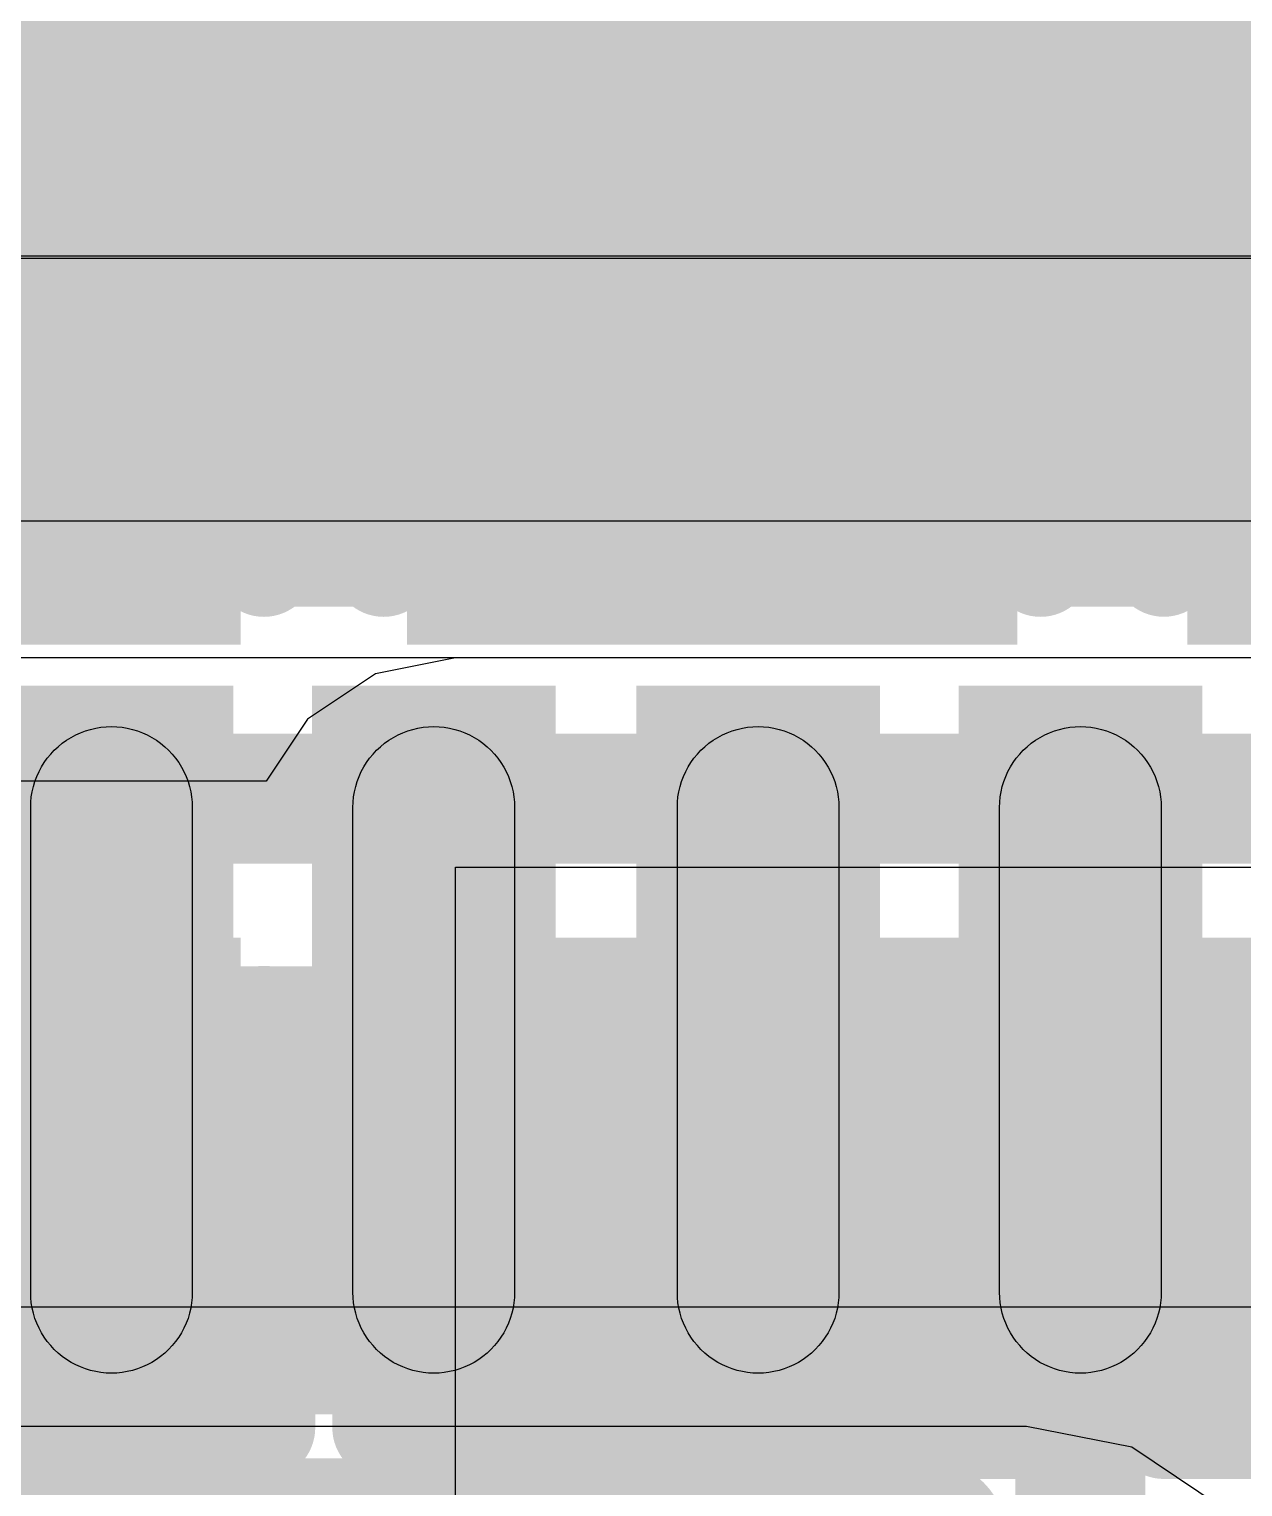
# Model space of a CAD drawing. Header units: inches. Extents: x 0 to 5271, y 0 to 5417.
# Drawn here: x 129.705 to 131.207, y 82.181 to 83.985 of the extents above; entities that cross this region are included whole.
import ezdxf

# ---------------------------------------------------------------- set-up
doc = ezdxf.new("R2010")
doc.units = ezdxf.units.IN
for name, color, linetype in [('Bottom Layer', 5, 'Continuous'), ('Bottom Paste', 16, 'Continuous'), ('Bottom Solder', 6, 'Continuous'), ('L2_GND1', 16, 'Continuous'), ('L6_SIG2', 130, 'Continuous'), ('Top Layer', 1, 'Continuous'), ('Top Overlay', 2, 'Continuous'), ('Top Paste', 8, 'Continuous'), ('Top Solder', 216, 'Continuous')]:
    doc.layers.add(name, color=color, linetype=linetype)

# ---------------------------------------------------------------- blocks, each defined once
blk = doc.blocks.new('WQFN_40_EP_5X5__B_416')
at = {"layer": 'Bottom Layer'}
for points in [[(-1.9, 1.9), (1.9, 1.9), (1.9, -1.9), (-1.9, -1.9)], [(2.0994, 0.4994), (2.0994, 0.6994), (2.8994, 0.6994), (2.8994, 0.4994)], [(2.0994, 0.1007), (2.0994, 0.3007), (2.8994, 0.3007), (2.8994, 0.1007)], [(2.0994, -0.3007), (2.0994, -0.1007), (2.8994, -0.1007), (2.8994, -0.3007)], [(2.0994, -0.6994), (2.0994, -0.4994), (2.8994, -0.4994), (2.8994, -0.6994)]]:
    blk.add_hatch(color=5, dxfattribs=at).paths.add_polyline_path(points)
at = {"layer": 'Bottom Solder'}
for points in [[(-1.9508, 1.9508), (1.9508, 1.9508), (1.9508, -1.9508), (-1.9508, -1.9508)], [(2.0486, 0.4486), (2.0486, 0.7502), (2.9502, 0.7502), (2.9502, 0.4486)], [(2.0486, 0.0499), (2.0486, 0.3515), (2.9502, 0.3515), (2.9502, 0.0499)], [(2.0486, -0.3515), (2.0486, -0.0499), (2.9502, -0.0499), (2.9502, -0.3515)], [(2.0486, -0.7502), (2.0486, -0.4486), (2.9502, -0.4486), (2.9502, -0.7502)]]:
    blk.add_hatch(color=6, dxfattribs=at).paths.add_polyline_path(points)
at = {"layer": 'Bottom Paste'}
for p, q in [((1.52, 1.52), (1.52, -1.52)), ((2.1438, 0.6826), (2.1494, 0.6861)), ((2.1494, 0.6861), (2.1551, 0.6891)), ((2.1551, 0.6891), (2.1611, 0.6918)), ((2.1611, 0.6918), (2.1672, 0.6941)), ((2.1672, 0.6941), (2.1735, 0.696)), ((2.1735, 0.696), (2.1799, 0.6975)), ((2.1799, 0.6975), (2.1863, 0.6986)), ((2.1863, 0.6986), (2.1928, 0.6992)), ((2.1928, 0.6992), (2.1994, 0.6994)), ((2.1994, 0.6994), (2.7994, 0.6994)), ((2.7994, 0.6994), (2.8059, 0.6992)), ((2.8059, 0.6992), (2.8124, 0.6986)), ((2.8124, 0.6986), (2.8189, 0.6975)), ((2.8189, 0.6975), (2.8252, 0.696)), ((2.8252, 0.696), (2.8315, 0.6941)), ((2.8315, 0.6941), (2.8376, 0.6918)), ((2.8376, 0.6918), (2.8436, 0.6891)), ((2.8436, 0.6891), (2.8494, 0.6861)), ((2.8494, 0.6861), (2.8549, 0.6826)), ((2.1242, 0.6654), (2.1286, 0.6702)), ((2.1286, 0.6702), (2.1334, 0.6746)), ((2.1334, 0.6746), (2.1385, 0.6788)), ((2.1385, 0.6788), (2.1438, 0.6826)), ((2.8549, 0.6826), (2.8602, 0.6788)), ((2.8602, 0.6788), (2.8653, 0.6746)), ((2.8653, 0.6746), (2.8701, 0.6702)), ((2.8701, 0.6702), (2.8745, 0.6654)), ((2.1097, 0.6437), (2.1127, 0.6494)), ((2.1127, 0.6494), (2.1162, 0.655)), ((2.1162, 0.655), (2.12, 0.6603)), ((2.12, 0.6603), (2.1242, 0.6654)), ((2.8745, 0.6654), (2.8787, 0.6603)), ((2.8787, 0.6603), (2.8825, 0.655)), ((2.8825, 0.655), (2.886, 0.6494)), ((2.886, 0.6494), (2.889, 0.6437)), ((2.1028, 0.6253), (2.1047, 0.6316)), ((2.1047, 0.6316), (2.107, 0.6377)), ((2.107, 0.6377), (2.1097, 0.6437)), ((2.889, 0.6437), (2.8917, 0.6377)), ((2.8917, 0.6377), (2.8941, 0.6316)), ((2.8941, 0.6316), (2.896, 0.6253)), ((2.1002, 0.6125), (2.1013, 0.6189)), ((2.1013, 0.6189), (2.1028, 0.6253)), ((2.896, 0.6253), (2.8974, 0.6189)), ((2.8974, 0.6189), (2.8985, 0.6125)), ((2.0994, 0.5994), (2.0996, 0.606)), ((2.0996, 0.5929), (2.0994, 0.5994)), ((2.0996, 0.606), (2.1002, 0.6125)), ((2.8985, 0.6125), (2.8985, 0.6125)), ((2.8985, 0.6125), (2.8992, 0.606)), ((2.8992, 0.606), (2.8994, 0.5994)), ((2.8994, 0.5994), (2.8992, 0.5929)), ((2.1002, 0.5864), (2.0996, 0.5929)), ((2.1013, 0.5799), (2.1002, 0.5864)), ((2.1028, 0.5736), (2.1013, 0.5799)), ((2.8974, 0.5799), (2.896, 0.5736)), ((2.8985, 0.5864), (2.8974, 0.5799)), ((2.8992, 0.5929), (2.8985, 0.5864)), ((2.1047, 0.5673), (2.1028, 0.5736)), ((2.107, 0.5612), (2.1047, 0.5673)), ((2.1097, 0.5552), (2.107, 0.5612)), ((2.8917, 0.5612), (2.889, 0.5552)), ((2.8941, 0.5673), (2.8917, 0.5612)), ((2.896, 0.5736), (2.8941, 0.5673)), ((2.1127, 0.5495), (2.1097, 0.5552)), ((2.1162, 0.5439), (2.1127, 0.5495)), ((2.12, 0.5386), (2.1162, 0.5439)), ((2.8825, 0.5439), (2.8787, 0.5386)), ((2.886, 0.5494), (2.8825, 0.5439)), ((2.889, 0.5552), (2.886, 0.5494)), ((2.1242, 0.5335), (2.12, 0.5386)), ((2.1286, 0.5287), (2.1242, 0.5335)), ((2.1334, 0.5243), (2.1286, 0.5287)), ((2.1385, 0.5201), (2.1334, 0.5243)), ((2.8653, 0.5243), (2.8602, 0.5201)), ((2.8701, 0.5287), (2.8653, 0.5243)), ((2.8745, 0.5335), (2.8701, 0.5287)), ((2.8787, 0.5386), (2.8745, 0.5335)), ((2.1438, 0.5163), (2.1385, 0.5201)), ((2.1493, 0.5128), (2.1438, 0.5163)), ((2.1551, 0.5098), (2.1493, 0.5128)), ((2.1611, 0.5071), (2.1551, 0.5098)), ((2.1672, 0.5047), (2.1611, 0.5071)), ((2.8376, 0.5071), (2.8315, 0.5047)), ((2.8436, 0.5098), (2.8376, 0.5071)), ((2.8493, 0.5128), (2.8436, 0.5098)), ((2.8549, 0.5163), (2.8493, 0.5128)), ((2.8602, 0.5201), (2.8549, 0.5163)), ((2.1735, 0.5028), (2.1672, 0.5047)), ((2.1799, 0.5014), (2.1735, 0.5028)), ((2.1863, 0.5003), (2.1799, 0.5014)), ((2.1928, 0.4996), (2.1863, 0.5003)), ((2.1994, 0.4994), (2.1928, 0.4996)), ((2.7994, 0.4994), (2.1994, 0.4994)), ((2.8059, 0.4996), (2.7994, 0.4994)), ((2.8124, 0.5003), (2.8059, 0.4996)), ((2.8189, 0.5014), (2.8124, 0.5003)), ((2.8252, 0.5028), (2.8189, 0.5014)), ((2.8315, 0.5047), (2.8252, 0.5028)), ((2.1494, 0.2873), (2.1551, 0.2903)), ((2.1551, 0.2903), (2.1611, 0.293)), ((2.1611, 0.293), (2.1672, 0.2954)), ((2.1672, 0.2954), (2.1735, 0.2973)), ((2.1735, 0.2973), (2.1799, 0.2987)), ((2.1799, 0.2987), (2.1863, 0.2998)), ((2.1863, 0.2998), (2.1928, 0.3005)), ((2.1928, 0.3005), (2.1994, 0.3007)), ((2.1994, 0.3007), (2.7994, 0.3007)), ((2.7994, 0.3007), (2.8059, 0.3005)), ((2.8059, 0.3005), (2.8124, 0.2998)), ((2.8124, 0.2998), (2.8189, 0.2987)), ((2.8189, 0.2987), (2.8252, 0.2973)), ((2.8252, 0.2973), (2.8315, 0.2954)), ((2.8315, 0.2954), (2.8376, 0.293)), ((2.8376, 0.293), (2.8436, 0.2903)), ((2.8436, 0.2903), (2.8494, 0.2873)), ((2.1242, 0.2666), (2.1286, 0.2714)), ((2.1286, 0.2714), (2.1334, 0.2758)), ((2.1334, 0.2758), (2.1385, 0.28)), ((2.1385, 0.28), (2.1438, 0.2838)), ((2.1438, 0.2838), (2.1494, 0.2873)), ((2.8494, 0.2873), (2.8549, 0.2838)), ((2.8549, 0.2838), (2.8602, 0.28)), ((2.8602, 0.28), (2.8653, 0.2758)), ((2.8653, 0.2758), (2.8701, 0.2714)), ((2.8701, 0.2714), (2.8745, 0.2666)), ((2.1127, 0.2506), (2.1162, 0.2562)), ((2.1162, 0.2562), (2.12, 0.2615)), ((2.12, 0.2615), (2.1242, 0.2666)), ((2.8745, 0.2666), (2.8787, 0.2615)), ((2.8787, 0.2615), (2.8825, 0.2562)), ((2.8825, 0.2562), (2.886, 0.2506)), ((2.1047, 0.2328), (2.107, 0.2389)), ((2.107, 0.2389), (2.1097, 0.2449)), ((2.1097, 0.2449), (2.1127, 0.2506)), ((2.886, 0.2506), (2.889, 0.2449)), ((2.889, 0.2449), (2.8917, 0.2389)), ((2.8917, 0.2389), (2.8941, 0.2328)), ((2.1002, 0.2137), (2.1013, 0.2202)), ((2.1013, 0.2202), (2.1028, 0.2265)), ((2.1028, 0.2265), (2.1047, 0.2328)), ((2.8941, 0.2328), (2.896, 0.2265)), ((2.896, 0.2265), (2.8974, 0.2202)), ((2.8974, 0.2202), (2.8985, 0.2137)), ((2.0994, 0.2007), (2.0996, 0.2072)), ((2.0996, 0.1941), (2.0994, 0.2007)), ((2.0996, 0.2072), (2.1002, 0.2137)), ((2.8985, 0.2137), (2.8985, 0.2137)), ((2.8985, 0.2137), (2.8992, 0.2072)), ((2.8992, 0.2072), (2.8994, 0.2007)), ((2.8994, 0.2007), (2.8992, 0.1941)), ((2.1002, 0.1876), (2.0996, 0.1941)), ((2.1013, 0.1812), (2.1002, 0.1876)), ((2.1028, 0.1748), (2.1013, 0.1812)), ((2.8974, 0.1812), (2.896, 0.1748)), ((2.8985, 0.1876), (2.8974, 0.1812)), ((2.8992, 0.1941), (2.8985, 0.1876)), ((2.1047, 0.1685), (2.1028, 0.1748)), ((2.107, 0.1624), (2.1047, 0.1685)), ((2.1097, 0.1564), (2.107, 0.1624)), ((2.8917, 0.1624), (2.889, 0.1564)), ((2.8941, 0.1685), (2.8917, 0.1624)), ((2.896, 0.1748), (2.8941, 0.1685)), ((2.1127, 0.1507), (2.1097, 0.1564)), ((2.1162, 0.1451), (2.1127, 0.1507)), ((2.12, 0.1398), (2.1162, 0.1451)), ((2.8825, 0.1451), (2.8787, 0.1398)), ((2.886, 0.1506), (2.8825, 0.1451)), ((2.889, 0.1564), (2.886, 0.1506)), ((2.1242, 0.1347), (2.12, 0.1398)), ((2.1286, 0.1299), (2.1242, 0.1347)), ((2.1334, 0.1255), (2.1286, 0.1299)), ((2.8701, 0.1299), (2.8653, 0.1255)), ((2.8745, 0.1347), (2.8701, 0.1299)), ((2.8787, 0.1398), (2.8745, 0.1347)), ((2.1385, 0.1213), (2.1334, 0.1255)), ((2.1438, 0.1175), (2.1385, 0.1213)), ((2.1493, 0.114), (2.1438, 0.1175)), ((2.1551, 0.111), (2.1493, 0.114)), ((2.1611, 0.1083), (2.1551, 0.111)), ((2.1672, 0.106), (2.1611, 0.1083)), ((2.8376, 0.1083), (2.8315, 0.106)), ((2.8436, 0.111), (2.8376, 0.1083)), ((2.8493, 0.114), (2.8436, 0.111)), ((2.8549, 0.1175), (2.8493, 0.114)), ((2.8602, 0.1213), (2.8549, 0.1175)), ((2.8653, 0.1255), (2.8602, 0.1213)), ((2.1735, 0.1041), (2.1672, 0.106)), ((2.1799, 0.1026), (2.1735, 0.1041)), ((2.1863, 0.1015), (2.1799, 0.1026)), ((2.1928, 0.1009), (2.1863, 0.1015)), ((2.1994, 0.1007), (2.1928, 0.1009)), ((2.7994, 0.1007), (2.1994, 0.1007)), ((2.8059, 0.1009), (2.7994, 0.1007)), ((2.8124, 0.1015), (2.8059, 0.1009)), ((2.8189, 0.1026), (2.8124, 0.1015)), ((2.8252, 0.1041), (2.8189, 0.1026)), ((2.8315, 0.106), (2.8252, 0.1041)), ((2.1611, -0.1083), (2.1672, -0.106)), ((2.1672, -0.106), (2.1735, -0.1041)), ((2.1735, -0.1041), (2.1799, -0.1026)), ((2.1799, -0.1026), (2.1863, -0.1015)), ((2.1863, -0.1015), (2.1928, -0.1009)), ((2.1928, -0.1009), (2.1994, -0.1007)), ((2.1994, -0.1007), (2.7994, -0.1007)), ((2.7994, -0.1007), (2.8059, -0.1009)), ((2.8059, -0.1009), (2.8124, -0.1015)), ((2.8124, -0.1015), (2.8189, -0.1026)), ((2.8189, -0.1026), (2.8252, -0.1041)), ((2.8252, -0.1041), (2.8315, -0.106)), ((2.8315, -0.106), (2.8376, -0.1083)), ((2.1286, -0.1299), (2.1334, -0.1255)), ((2.1334, -0.1255), (2.1385, -0.1213)), ((2.1385, -0.1213), (2.1438, -0.1175)), ((2.1438, -0.1175), (2.1494, -0.114)), ((2.1494, -0.114), (2.1551, -0.111)), ((2.1551, -0.111), (2.1611, -0.1083)), ((2.8376, -0.1083), (2.8436, -0.111)), ((2.8436, -0.111), (2.8494, -0.114)), ((2.8494, -0.114), (2.8549, -0.1175)), ((2.8549, -0.1175), (2.8602, -0.1213)), ((2.8602, -0.1213), (2.8653, -0.1255)), ((2.8653, -0.1255), (2.8701, -0.1299)), ((2.1162, -0.1451), (2.12, -0.1398)), ((2.12, -0.1398), (2.1242, -0.1347)), ((2.1242, -0.1347), (2.1286, -0.1299)), ((2.8701, -0.1299), (2.8745, -0.1347)), ((2.8745, -0.1347), (2.8787, -0.1398)), ((2.8787, -0.1398), (2.8825, -0.1451)), ((2.107, -0.1624), (2.1097, -0.1564)), ((2.1097, -0.1564), (2.1127, -0.1507)), ((2.1127, -0.1507), (2.1162, -0.1451)), ((2.8825, -0.1451), (2.886, -0.1507)), ((2.886, -0.1507), (2.889, -0.1564)), ((2.889, -0.1564), (2.8917, -0.1624)), ((2.1013, -0.1812), (2.1028, -0.1748)), ((2.1028, -0.1748), (2.1047, -0.1685)), ((2.1047, -0.1685), (2.107, -0.1624)), ((2.8917, -0.1624), (2.8941, -0.1685)), ((2.8941, -0.1685), (2.896, -0.1748)), ((2.896, -0.1748), (2.8974, -0.1812)), ((2.0994, -0.2007), (2.0996, -0.1941)), ((2.0996, -0.1941), (2.1002, -0.1876)), ((2.1002, -0.1876), (2.1013, -0.1812)), ((2.8974, -0.1812), (2.8985, -0.1876)), ((2.8985, -0.1876), (2.8985, -0.1876)), ((2.8985, -0.1876), (2.8992, -0.1941)), ((2.8992, -0.1941), (2.8994, -0.2007)), ((2.0996, -0.2072), (2.0994, -0.2007)), ((2.1002, -0.2137), (2.0996, -0.2072)), ((2.1013, -0.2202), (2.1002, -0.2137)), ((2.8985, -0.2137), (2.8974, -0.2202)), ((2.8992, -0.2072), (2.8985, -0.2137)), ((2.8994, -0.2007), (2.8992, -0.2072)), ((2.1028, -0.2265), (2.1013, -0.2202)), ((2.1047, -0.2328), (2.1028, -0.2265)), ((2.107, -0.2389), (2.1047, -0.2328)), ((2.8941, -0.2328), (2.8917, -0.2389)), ((2.896, -0.2265), (2.8941, -0.2328)), ((2.8974, -0.2202), (2.896, -0.2265)), ((2.1097, -0.2449), (2.107, -0.2389)), ((2.1127, -0.2506), (2.1097, -0.2449)), ((2.1162, -0.2562), (2.1127, -0.2506)), ((2.886, -0.2507), (2.8825, -0.2562)), ((2.889, -0.2449), (2.886, -0.2507)), ((2.8917, -0.2389), (2.889, -0.2449)), ((2.12, -0.2615), (2.1162, -0.2562)), ((2.1242, -0.2666), (2.12, -0.2615)), ((2.1286, -0.2714), (2.1242, -0.2666)), ((2.8745, -0.2666), (2.8701, -0.2714)), ((2.8787, -0.2615), (2.8745, -0.2666)), ((2.8825, -0.2562), (2.8787, -0.2615)), ((2.1334, -0.2758), (2.1286, -0.2714)), ((2.1385, -0.28), (2.1334, -0.2758)), ((2.1438, -0.2838), (2.1385, -0.28)), ((2.1493, -0.2873), (2.1438, -0.2838)), ((2.1551, -0.2903), (2.1493, -0.2873)), ((2.8493, -0.2873), (2.8436, -0.2903)), ((2.8549, -0.2838), (2.8493, -0.2873)), ((2.8602, -0.28), (2.8549, -0.2838)), ((2.8653, -0.2758), (2.8602, -0.28)), ((2.8701, -0.2714), (2.8653, -0.2758)), ((2.1611, -0.293), (2.1551, -0.2903)), ((2.1672, -0.2954), (2.1611, -0.293)), ((2.1735, -0.2973), (2.1672, -0.2954)), ((2.1799, -0.2987), (2.1735, -0.2973)), ((2.1863, -0.2998), (2.1799, -0.2987)), ((2.1928, -0.3005), (2.1863, -0.2998)), ((2.1994, -0.3007), (2.1928, -0.3005)), ((2.7994, -0.3007), (2.1994, -0.3007)), ((2.8059, -0.3005), (2.7994, -0.3007)), ((2.8124, -0.2998), (2.8059, -0.3005)), ((2.8189, -0.2987), (2.8124, -0.2998)), ((2.8252, -0.2973), (2.8189, -0.2987)), ((2.8315, -0.2954), (2.8252, -0.2973)), ((2.8376, -0.293), (2.8315, -0.2954)), ((2.8436, -0.2903), (2.8376, -0.293)), ((2.1611, -0.5071), (2.1672, -0.5047)), ((2.1672, -0.5047), (2.1735, -0.5028)), ((2.1735, -0.5028), (2.1799, -0.5014)), ((2.1799, -0.5014), (2.1863, -0.5003)), ((2.1863, -0.5003), (2.1928, -0.4996)), ((2.1928, -0.4996), (2.1994, -0.4994)), ((2.1994, -0.4994), (2.7994, -0.4994)), ((2.7994, -0.4994), (2.8059, -0.4996)), ((2.8059, -0.4996), (2.8124, -0.5003)), ((2.8124, -0.5003), (2.8189, -0.5014)), ((2.8189, -0.5014), (2.8252, -0.5028)), ((2.8252, -0.5028), (2.8315, -0.5047)), ((2.8315, -0.5047), (2.8376, -0.5071)), ((2.1334, -0.5243), (2.1385, -0.5201)), ((2.1385, -0.5201), (2.1438, -0.5163)), ((2.1438, -0.5163), (2.1494, -0.5128)), ((2.1494, -0.5128), (2.1551, -0.5098)), ((2.1551, -0.5098), (2.1611, -0.5071)), ((2.8376, -0.5071), (2.8436, -0.5098)), ((2.8436, -0.5098), (2.8494, -0.5128)), ((2.8494, -0.5128), (2.8549, -0.5163)), ((2.8549, -0.5163), (2.8602, -0.5201)), ((2.8602, -0.5201), (2.8653, -0.5243)), ((2.1162, -0.5439), (2.12, -0.5386)), ((2.12, -0.5386), (2.1242, -0.5335)), ((2.1242, -0.5335), (2.1286, -0.5287)), ((2.1286, -0.5287), (2.1334, -0.5243)), ((2.8653, -0.5243), (2.8701, -0.5287)), ((2.8701, -0.5287), (2.8745, -0.5335)), ((2.8745, -0.5335), (2.8787, -0.5386)), ((2.8787, -0.5386), (2.8825, -0.5439)), ((2.107, -0.5612), (2.1097, -0.5552)), ((2.1097, -0.5552), (2.1127, -0.5495)), ((2.1127, -0.5495), (2.1162, -0.5439)), ((2.8825, -0.5439), (2.886, -0.5495)), ((2.886, -0.5495), (2.889, -0.5552)), ((2.889, -0.5552), (2.8917, -0.5612)), ((2.1013, -0.5799), (2.1028, -0.5736)), ((2.1028, -0.5736), (2.1047, -0.5673)), ((2.1047, -0.5673), (2.107, -0.5612)), ((2.8917, -0.5612), (2.8941, -0.5673)), ((2.8941, -0.5673), (2.896, -0.5736)), ((2.896, -0.5736), (2.8974, -0.5799)), ((2.0994, -0.5994), (2.0996, -0.5929)), ((2.0996, -0.5929), (2.1002, -0.5864)), ((2.1002, -0.5864), (2.1013, -0.5799)), ((2.8974, -0.5799), (2.8985, -0.5864)), ((2.8985, -0.5864), (2.8985, -0.5864)), ((2.8985, -0.5864), (2.8992, -0.5929)), ((2.8992, -0.5929), (2.8994, -0.5994)), ((2.0996, -0.606), (2.0994, -0.5994)), ((2.1002, -0.6125), (2.0996, -0.606)), ((2.1013, -0.6189), (2.1002, -0.6125)), ((2.8985, -0.6125), (2.8974, -0.6189)), ((2.8992, -0.606), (2.8985, -0.6125)), ((2.8994, -0.5994), (2.8992, -0.606)), ((2.1028, -0.6253), (2.1013, -0.6189)), ((2.1047, -0.6316), (2.1028, -0.6253)), ((2.896, -0.6253), (2.8941, -0.6316)), ((2.8974, -0.6189), (2.896, -0.6253)), ((2.107, -0.6377), (2.1047, -0.6316)), ((2.1097, -0.6437), (2.107, -0.6377)), ((2.1127, -0.6494), (2.1097, -0.6437)), ((2.889, -0.6437), (2.886, -0.6495)), ((2.8917, -0.6377), (2.889, -0.6437)), ((2.8941, -0.6316), (2.8917, -0.6377)), ((2.1162, -0.655), (2.1127, -0.6494)), ((2.12, -0.6603), (2.1162, -0.655)), ((2.1242, -0.6654), (2.12, -0.6603)), ((2.1286, -0.6702), (2.1242, -0.6654)), ((2.8745, -0.6654), (2.8701, -0.6702)), ((2.8787, -0.6603), (2.8745, -0.6654)), ((2.8825, -0.655), (2.8787, -0.6603)), ((2.886, -0.6495), (2.8825, -0.655)), ((2.1334, -0.6746), (2.1286, -0.6702)), ((2.1385, -0.6788), (2.1334, -0.6746)), ((2.1438, -0.6826), (2.1385, -0.6788)), ((2.1493, -0.6861), (2.1438, -0.6826)), ((2.8549, -0.6826), (2.8493, -0.6861)), ((2.8602, -0.6788), (2.8549, -0.6826)), ((2.8653, -0.6746), (2.8602, -0.6788)), ((2.8701, -0.6702), (2.8653, -0.6746)), ((2.1551, -0.6891), (2.1493, -0.6861)), ((2.1611, -0.6918), (2.1551, -0.6891)), ((2.1672, -0.6941), (2.1611, -0.6918)), ((2.1735, -0.696), (2.1672, -0.6941)), ((2.1799, -0.6975), (2.1735, -0.696)), ((2.1863, -0.6986), (2.1799, -0.6975)), ((2.1928, -0.6992), (2.1863, -0.6986)), ((2.1994, -0.6994), (2.1928, -0.6992)), ((2.7994, -0.6994), (2.1994, -0.6994)), ((2.8059, -0.6992), (2.7994, -0.6994)), ((2.8124, -0.6986), (2.8059, -0.6992)), ((2.8189, -0.6975), (2.8124, -0.6986)), ((2.8252, -0.696), (2.8189, -0.6975)), ((2.8315, -0.6941), (2.8252, -0.696)), ((2.8376, -0.6918), (2.8315, -0.6941)), ((2.8436, -0.6891), (2.8376, -0.6918)), ((2.8493, -0.6861), (2.8436, -0.6891))]:
    blk.add_line(p, q, dxfattribs=at)
blk = doc.blocks.new('CAP_0402_580')
at = {"layer": 'Top Layer'}
for points in [[(-0.6985, -0.3175), (-0.6985, 0.3175), (-0.2413, 0.3175), (-0.2413, -0.3175)], [(0.2413, -0.3175), (0.2413, 0.3175), (0.6985, 0.3175), (0.6985, -0.3175)]]:
    blk.add_hatch(color=1, dxfattribs=at).paths.add_polyline_path(points)
at = {"layer": 'Top Paste'}
for points in [[(-0.6985, -0.3175), (-0.6985, 0.3175), (-0.2413, 0.3175), (-0.2413, -0.3175)], [(0.2413, -0.3175), (0.2413, 0.3175), (0.6985, 0.3175), (0.6985, -0.3175)]]:
    blk.add_hatch(color=8, dxfattribs=at).paths.add_polyline_path(points)
at = {"layer": 'Top Solder'}
for points in [[(-0.7585, -0.3775), (-0.7585, 0.3775), (-0.1813, 0.3775), (-0.1813, -0.3775)], [(0.1813, -0.3775), (0.1813, 0.3775), (0.7585, 0.3775), (0.7585, -0.3775)]]:
    blk.add_hatch(color=216, dxfattribs=at).paths.add_polyline_path(points)
at = {"layer": 'Top Overlay'}
for points in [[(-0.7874, -0.4064, 0.127, 0.127, 0), (-0.7874, 0.4064, 0.127, 0.127, 0)], [(-0.2794, 0.4064, 0.127, 0.127, 0), (-0.7874, 0.4064, 0.127, 0.127, 0)], [(0.7874, 0.4064, 0.127, 0.127, 0), (0.2794, 0.4064, 0.127, 0.127, 0)], [(0.7874, -0.4064, 0.127, 0.127, 0), (0.7874, 0.4064, 0.127, 0.127, 0)], [(-0.2794, -0.4064, 0.127, 0.127, 0), (-0.7874, -0.4064, 0.127, 0.127, 0)], [(0.7874, -0.4064, 0.127, 0.127, 0), (0.2794, -0.4064, 0.127, 0.127, 0)]]:
    blk.add_lwpolyline(points, format="xyseb", dxfattribs=at)
for points in [[(-0.8191, 0.4064, 0.0635, 0.0635, 1), (-0.7556, 0.4064, 0.0635, 0.0635, 1)], [(-0.8191, 0.4064, 0.0635, 0.0635, 1), (-0.7556, 0.4064, 0.0635, 0.0635, 1)], [(-0.3111, 0.4064, 0.0635, 0.0635, 1), (-0.2476, 0.4064, 0.0635, 0.0635, 1)], [(0.2477, 0.4064, 0.0635, 0.0635, 1), (0.3112, 0.4064, 0.0635, 0.0635, 1)], [(0.7557, 0.4064, 0.0635, 0.0635, 1), (0.8192, 0.4064, 0.0635, 0.0635, 1)], [(0.7557, 0.4064, 0.0635, 0.0635, 1), (0.8192, 0.4064, 0.0635, 0.0635, 1)], [(-0.8191, -0.4064, 0.0635, 0.0635, 1), (-0.7556, -0.4064, 0.0635, 0.0635, 1)], [(-0.8191, -0.4064, 0.0635, 0.0635, 1), (-0.7556, -0.4064, 0.0635, 0.0635, 1)], [(-0.3111, -0.4064, 0.0635, 0.0635, 1), (-0.2476, -0.4064, 0.0635, 0.0635, 1)], [(0.2477, -0.4064, 0.0635, 0.0635, 1), (0.3112, -0.4064, 0.0635, 0.0635, 1)], [(0.7557, -0.4064, 0.0635, 0.0635, 1), (0.8192, -0.4064, 0.0635, 0.0635, 1)], [(0.7557, -0.4064, 0.0635, 0.0635, 1), (0.8192, -0.4064, 0.0635, 0.0635, 1)]]:
    blk.add_lwpolyline(points, format="xyseb", close=True, dxfattribs=at)
blk = doc.blocks.new('CAP_0402_583')
at = {"layer": 'Top Layer'}
for points in [[(-0.6985, -0.3175), (-0.6985, 0.3175), (-0.2413, 0.3175), (-0.2413, -0.3175)], [(0.2413, -0.3175), (0.2413, 0.3175), (0.6985, 0.3175), (0.6985, -0.3175)]]:
    blk.add_hatch(color=1, dxfattribs=at).paths.add_polyline_path(points)
at = {"layer": 'Top Paste'}
for points in [[(-0.6985, -0.3175), (-0.6985, 0.3175), (-0.2413, 0.3175), (-0.2413, -0.3175)], [(0.2413, -0.3175), (0.2413, 0.3175), (0.6985, 0.3175), (0.6985, -0.3175)]]:
    blk.add_hatch(color=8, dxfattribs=at).paths.add_polyline_path(points)
at = {"layer": 'Top Solder'}
for points in [[(-0.7585, -0.3775), (-0.7585, 0.3775), (-0.1813, 0.3775), (-0.1813, -0.3775)], [(0.1813, -0.3775), (0.1813, 0.3775), (0.7585, 0.3775), (0.7585, -0.3775)]]:
    blk.add_hatch(color=216, dxfattribs=at).paths.add_polyline_path(points)
at = {"layer": 'Top Overlay'}
for points in [[(-0.7874, -0.4064, 0.127, 0.127, 0), (-0.7874, 0.4064, 0.127, 0.127, 0)], [(-0.2794, 0.4064, 0.127, 0.127, 0), (-0.7874, 0.4064, 0.127, 0.127, 0)], [(0.7874, 0.4064, 0.127, 0.127, 0), (0.2794, 0.4064, 0.127, 0.127, 0)], [(0.7874, -0.4064, 0.127, 0.127, 0), (0.7874, 0.4064, 0.127, 0.127, 0)], [(-0.2794, -0.4064, 0.127, 0.127, 0), (-0.7874, -0.4064, 0.127, 0.127, 0)], [(0.7874, -0.4064, 0.127, 0.127, 0), (0.2794, -0.4064, 0.127, 0.127, 0)]]:
    blk.add_lwpolyline(points, format="xyseb", dxfattribs=at)
for points in [[(-0.8191, 0.4064, 0.0635, 0.0635, 1), (-0.7556, 0.4064, 0.0635, 0.0635, 1)], [(-0.8191, 0.4064, 0.0635, 0.0635, 1), (-0.7556, 0.4064, 0.0635, 0.0635, 1)], [(-0.3111, 0.4064, 0.0635, 0.0635, 1), (-0.2476, 0.4064, 0.0635, 0.0635, 1)], [(0.2477, 0.4064, 0.0635, 0.0635, 1), (0.3112, 0.4064, 0.0635, 0.0635, 1)], [(0.7557, 0.4064, 0.0635, 0.0635, 1), (0.8192, 0.4064, 0.0635, 0.0635, 1)], [(0.7557, 0.4064, 0.0635, 0.0635, 1), (0.8192, 0.4064, 0.0635, 0.0635, 1)], [(-0.8191, -0.4064, 0.0635, 0.0635, 1), (-0.7556, -0.4064, 0.0635, 0.0635, 1)], [(-0.8191, -0.4064, 0.0635, 0.0635, 1), (-0.7556, -0.4064, 0.0635, 0.0635, 1)], [(-0.3111, -0.4064, 0.0635, 0.0635, 1), (-0.2476, -0.4064, 0.0635, 0.0635, 1)], [(0.2477, -0.4064, 0.0635, 0.0635, 1), (0.3112, -0.4064, 0.0635, 0.0635, 1)], [(0.7557, -0.4064, 0.0635, 0.0635, 1), (0.8192, -0.4064, 0.0635, 0.0635, 1)], [(0.7557, -0.4064, 0.0635, 0.0635, 1), (0.8192, -0.4064, 0.0635, 0.0635, 1)]]:
    blk.add_lwpolyline(points, format="xyseb", close=True, dxfattribs=at)
blk = doc.blocks.new('CAP_0402_584')
at = {"layer": 'Top Layer'}
for points in [[(-0.6985, -0.3175), (-0.6985, 0.3175), (-0.2413, 0.3175), (-0.2413, -0.3175)], [(0.2413, -0.3175), (0.2413, 0.3175), (0.6985, 0.3175), (0.6985, -0.3175)]]:
    blk.add_hatch(color=1, dxfattribs=at).paths.add_polyline_path(points)
at = {"layer": 'Top Paste'}
for points in [[(-0.6985, -0.3175), (-0.6985, 0.3175), (-0.2413, 0.3175), (-0.2413, -0.3175)], [(0.2413, -0.3175), (0.2413, 0.3175), (0.6985, 0.3175), (0.6985, -0.3175)]]:
    blk.add_hatch(color=8, dxfattribs=at).paths.add_polyline_path(points)
at = {"layer": 'Top Solder'}
for points in [[(-0.7585, -0.3775), (-0.7585, 0.3775), (-0.1813, 0.3775), (-0.1813, -0.3775)], [(0.1813, -0.3775), (0.1813, 0.3775), (0.7585, 0.3775), (0.7585, -0.3775)]]:
    blk.add_hatch(color=216, dxfattribs=at).paths.add_polyline_path(points)
at = {"layer": 'Top Overlay'}
for points in [[(-0.7874, -0.4064, 0.127, 0.127, 0), (-0.7874, 0.4064, 0.127, 0.127, 0)], [(-0.2794, 0.4064, 0.127, 0.127, 0), (-0.7874, 0.4064, 0.127, 0.127, 0)], [(0.7874, 0.4064, 0.127, 0.127, 0), (0.2794, 0.4064, 0.127, 0.127, 0)], [(0.7874, -0.4064, 0.127, 0.127, 0), (0.7874, 0.4064, 0.127, 0.127, 0)], [(-0.2794, -0.4064, 0.127, 0.127, 0), (-0.7874, -0.4064, 0.127, 0.127, 0)], [(0.7874, -0.4064, 0.127, 0.127, 0), (0.2794, -0.4064, 0.127, 0.127, 0)]]:
    blk.add_lwpolyline(points, format="xyseb", dxfattribs=at)
for points in [[(-0.8192, 0.4064, 0.0635, 0.0635, 1), (-0.7557, 0.4064, 0.0635, 0.0635, 1)], [(-0.8192, 0.4064, 0.0635, 0.0635, 1), (-0.7557, 0.4064, 0.0635, 0.0635, 1)], [(-0.3112, 0.4064, 0.0635, 0.0635, 1), (-0.2477, 0.4064, 0.0635, 0.0635, 1)], [(0.2476, 0.4064, 0.0635, 0.0635, 1), (0.3111, 0.4064, 0.0635, 0.0635, 1)], [(0.7556, 0.4064, 0.0635, 0.0635, 1), (0.8191, 0.4064, 0.0635, 0.0635, 1)], [(0.7556, 0.4064, 0.0635, 0.0635, 1), (0.8191, 0.4064, 0.0635, 0.0635, 1)], [(-0.8192, -0.4064, 0.0635, 0.0635, 1), (-0.7557, -0.4064, 0.0635, 0.0635, 1)], [(-0.8192, -0.4064, 0.0635, 0.0635, 1), (-0.7557, -0.4064, 0.0635, 0.0635, 1)], [(-0.3112, -0.4064, 0.0635, 0.0635, 1), (-0.2477, -0.4064, 0.0635, 0.0635, 1)], [(0.2476, -0.4064, 0.0635, 0.0635, 1), (0.3111, -0.4064, 0.0635, 0.0635, 1)], [(0.7556, -0.4064, 0.0635, 0.0635, 1), (0.8191, -0.4064, 0.0635, 0.0635, 1)], [(0.7556, -0.4064, 0.0635, 0.0635, 1), (0.8191, -0.4064, 0.0635, 0.0635, 1)]]:
    blk.add_lwpolyline(points, format="xyseb", close=True, dxfattribs=at)

msp = doc.modelspace()

# ---------------------------------------------------------------- linework, layer by layer
at = {"layer": 'Bottom Layer'}
msp.add_line((132.2515, 83.3758), (128.5608, 83.3758), dxfattribs=at)
for points in [[(129.8067, 81.7922, 0.1608, 0.1608, 0), (129.8067, 82.7218, 0.1608, 0.1608, 0)], [(130.204, 81.2213, 0.1608, 0.1608, 0), (130.204, 82.7202, 0.1608, 0.1608, 0)], [(130.6068, 81.5959, 0.1608, 0.1608, 0), (130.6068, 82.7218, 0.1608, 0.1608, 0)], [(131.0056, 82.0725, 0.1608, 0.1608, 0), (131.0056, 82.7218, 0.1608, 0.1608, 0)]]:
    msp.add_lwpolyline(points, format="xyseb", dxfattribs=at)
for points in [[(129.7666, 82.7218, 0.0804, 0.0804, 1), (129.8469, 82.7218, 0.0804, 0.0804, 1)], [(130.1638, 82.7202, 0.0804, 0.0804, 1), (130.2441, 82.7202, 0.0804, 0.0804, 1)], [(130.5667, 82.7218, 0.0804, 0.0804, 1), (130.647, 82.7218, 0.0804, 0.0804, 1)], [(130.9654, 82.7218, 0.0804, 0.0804, 1), (131.0458, 82.7218, 0.0804, 0.0804, 1)]]:
    msp.add_lwpolyline(points, format="xyseb", close=True, dxfattribs=at)
at = {"layer": 'L2_GND1'}
for p, q in [((135.4786, 83.7037), (125.1388, 83.7037)), ((128.4004, 82.4039), (135.4786, 82.4039))]:
    msp.add_line(p, q, dxfattribs=at)
for points in [[(125.1388, 83.3628, 0.1608, 0.1608, 0), (138.4808, 83.3628, 0.1608, 0.1608, 0)], [(125.2156, 83.0326, 0.1608, 0.1608, 0), (137.7012, 83.0326, 0.1608, 0.1608, 0)], [(125.3348, 82.7448, 0.1608, 0.1608, 0), (136.8471, 82.7448, 0.1608, 0.1608, 0)]]:
    msp.add_lwpolyline(points, format="xyseb", dxfattribs=at)
at = {"layer": 'L6_SIG2'}
for p, q in [((130.9388, 82.2559), (128.8796, 82.2559)), ((131.0693, 82.23), (130.9388, 82.2559)), ((131.1799, 82.1561), (131.0693, 82.23))]:
    msp.add_line(p, q, dxfattribs=at)
at = {"layer": 'Top Layer'}
for p, q in [((131.8501, 83.2068), (129.0918, 83.2068)), ((130.2324, 83.2068), (130.1333, 83.1871)), ((131.8246, 83.2068), (130.2324, 83.2068)), ((130.1333, 83.1871), (130.0493, 83.1309)), ((130.0493, 83.1309), (129.9982, 83.0544)), ((129.9982, 83.0544), (129.0175, 83.0544)), ((130.2324, 81.8088), (130.2324, 82.9478)), ((130.2324, 82.9478), (131.8501, 82.9478))]:
    msp.add_line(p, q, dxfattribs=at)
msp.add_lwpolyline([(129.2996, 82.1146, 0.2032, 0.2032, 0), (130.814, 82.1146, 0.2032, 0.2032, 0)], format="xyseb", dxfattribs=at)
msp.add_lwpolyline([(130.7632, 82.1146, 0.1016, 0.1016, 1), (130.8648, 82.1146, 0.1016, 0.1016, 1)], format="xyseb", close=True, dxfattribs=at)

# ---------------------------------------------------------------- block references
at = {"rotation": 270}
for name, p in [('WQFN_40_EP_5X5__B_416', (130.4062, 85.2211)), ('CAP_0402_580', (129.589, 83.0417)), ('CAP_0402_583', (130.5499, 83.0417)), ('CAP_0402_584', (131.5152, 83.0417))]:
    msp.add_blockref(name, p, dxfattribs=at)

doc.saveas('drawing.dxf')
